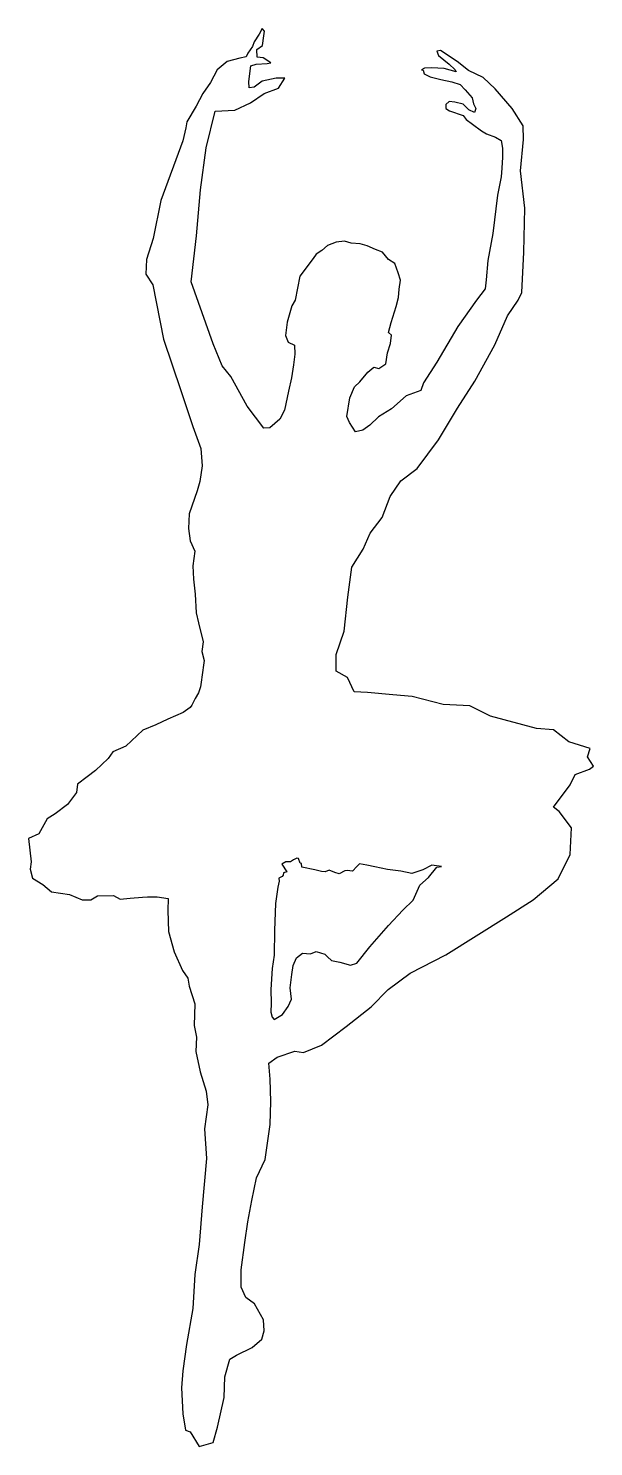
# Model space of a CAD drawing. Extents: x -0.28 to 0.6, y -0.02 to 2.18.
import ezdxf

# ---------------------------------------------------------------- set-up
doc = ezdxf.new("R2010")
doc.units = 0
doc.header["$MEASUREMENT"] = 0

msp = doc.modelspace()

# ---------------------------------------------------------------- linework, layer by layer
for points in [[(0.1653, 1.8215), (0.1443, 1.7941), (0.1372, 1.757), (0.1322, 1.7482), (0.1248, 1.7227), (0.1219, 1.7022), (0.1262, 1.692), (0.1363, 1.6872), (0.1369, 1.6734), (0.1345, 1.6567), (0.1316, 1.6362), (0.1269, 1.6159), (0.1208, 1.5863), (0.1131, 1.5722), (0.0979, 1.5591), (0.0884, 1.5586), (0.0627, 1.5926), (0.0374, 1.6386), (0.0239, 1.6551), (0.0097, 1.6894), (-0.0244, 1.7855), (-0.0163, 1.8566), (-0.01, 1.9279), (-0.0009, 1.9932), (0.0129, 2.0502), (0.0435, 2.0516), (0.068, 2.0633), (0.089, 2.0775), (0.1111, 2.0858), (0.1209, 2.1015), (0.1076, 2.1015), (0.086, 2.0969), (0.0733, 2.0873), (0.0655, 2.0865), (0.065, 2.0961), (0.0684, 2.1203), (0.0764, 2.123), (0.0937, 2.1243), (0.0996, 2.1254), (0.0873, 2.1329), (0.078, 2.1342), (0.0777, 2.1456), (0.0862, 2.152), (0.0883, 2.1669), (0.0893, 2.1744), (0.0861, 2.1786), (0.0811, 2.1698), (0.0736, 2.1576), (0.0707, 2.1504), (0.0636, 2.14), (0.0609, 2.1347), (0.051, 2.1323), (0.0313, 2.1274), (0.0162, 2.1143), (0.0058, 2.0949), (-0.0061, 2.0776), (-0.0165, 2.0581), (-0.0313, 2.0336), (-0.0327, 2.0243), (-0.0374, 2.004), (-0.0713, 1.9118), (-0.0834, 1.8527), (-0.0937, 1.8199), (-0.095, 1.7973), (-0.0841, 1.7806), (-0.0673, 1.6965), (-0.0405, 1.6166), (-0.0217, 1.5608), (-0.0094, 1.5267), (-0.0075, 1.4998), (-0.0109, 1.4756), (-0.0148, 1.4609), (-0.0274, 1.4256), (-0.0287, 1.4029), (-0.0257, 1.3835), (-0.0185, 1.3673), (-0.0216, 1.3449), (-0.0208, 1.3239), (-0.0183, 1.3007), (-0.0167, 1.272), (-0.0132, 1.2563), (-0.0059, 1.2267), (-0.008, 1.2118), (-0.0042, 1.198), (-0.0079, 1.1719), (-0.0084, 1.1681), (-0.01, 1.157), (-0.0132, 1.1479), (-0.0182, 1.1391), (-0.0235, 1.1284), (-0.0259, 1.125), (-0.0366, 1.117), (-0.0608, 1.1071), (-0.0792, 1.0982), (-0.0994, 1.0897), (-0.1257, 1.0649), (-0.146, 1.0563), (-0.1531, 1.0459), (-0.173, 1.0271), (-0.1858, 1.0175), (-0.2007, 1.0063), (-0.2025, 0.9932), (-0.2166, 0.9743), (-0.2357, 0.9599), (-0.2482, 0.9521), (-0.261, 0.9292), (-0.2772, 0.922), (-0.2729, 0.8853), (-0.2744, 0.8741), (-0.2707, 0.8602), (-0.2549, 0.8504), (-0.2413, 0.839), (-0.2133, 0.8351), (-0.1936, 0.8266), (-0.1803, 0.8266), (-0.1699, 0.8328), (-0.1451, 0.8331), (-0.1344, 0.8278), (-0.119, 0.8294), (-0.0998, 0.8305), (-0.0921, 0.8313), (-0.0769, 0.8311), (-0.0601, 0.8287), (-0.0608, 0.8098), (-0.0597, 0.7773), (-0.0508, 0.7457), (-0.0377, 0.7172), (-0.0295, 0.7051), (-0.0272, 0.6924), (-0.0186, 0.6651), (-0.0199, 0.6316), (-0.016, 0.6137), (-0.0173, 0.5911), (-0.0103, 0.5597), (-0.0012, 0.5299), (0.0016, 0.5086), (-0.0037, 0.4713), (-0.0007, 0.4253), (-0.0074, 0.3502), (-0.0118, 0.2919), (-0.0184, 0.2453), (-0.022, 0.1925), (-0.0317, 0.1369), (-0.0375, 0.0959), (-0.0393, 0.0695), (-0.0373, 0.0293), (-0.0333, 0.004), (-0.0261, 0.0011), (-0.0121, -0.0218), (0.0097, -0.0153), (0.0168, 0.0084), (0.0271, 0.0545), (0.0278, 0.0867), (0.0355, 0.1141), (0.0459, 0.1203), (0.0704, 0.132), (0.0855, 0.1451), (0.0892, 0.1579), (0.0879, 0.1752), (0.0742, 0.1999), (0.0603, 0.2095), (0.0531, 0.2257), (0.0531, 0.2523), (0.0591, 0.2952), (0.0635, 0.3269), (0.0701, 0.3602), (0.077, 0.3953), (0.0905, 0.4239), (0.0981, 0.4779), (0.0994, 0.5139), (0.0985, 0.5482), (0.0963, 0.5732), (0.109, 0.5824), (0.1369, 0.5918), (0.15, 0.5899), (0.1782, 0.6012), (0.2165, 0.63), (0.2551, 0.6607), (0.2817, 0.6874), (0.3158, 0.713), (0.3711, 0.7413), (0.4651, 0.8004), (0.5069, 0.8268), (0.5457, 0.8594), (0.5643, 0.8967), (0.5663, 0.9382), (0.547, 0.9637), (0.5385, 0.9706), (0.5643, 1.005), (0.5722, 1.021), (0.5943, 1.0293), (0.6007, 1.0341), (0.5914, 1.0487), (0.5951, 1.0615), (0.5623, 1.0718), (0.5382, 1.0904), (0.5118, 1.0922), (0.4404, 1.1118), (0.4083, 1.1277), (0.3668, 1.1298), (0.319, 1.1422), (0.2889, 1.1445), (0.2495, 1.1482), (0.2287, 1.1492), (0.2185, 1.1715), (0.2009, 1.1816), (0.2006, 1.2074), (0.2133, 1.2436), (0.2188, 1.2961), (0.2254, 1.3427), (0.2426, 1.3707), (0.2538, 1.3957), (0.2724, 1.4197), (0.2846, 1.4522), (0.3013, 1.4765), (0.3268, 1.4957), (0.3598, 1.5405), (0.3895, 1.5896), (0.4163, 1.6314), (0.4471, 1.6879), (0.4667, 1.7327), (0.4835, 1.757), (0.489, 1.7691), (0.4921, 1.8315), (0.494, 1.8996), (0.487, 1.9576), (0.4919, 2.0064), (0.4911, 2.0274), (0.474, 2.0545), (0.4478, 2.0848), (0.4293, 2.1026), (0.4061, 2.1135), (0.389, 2.1273), (0.3629, 2.1443), (0.357, 2.1432), (0.3595, 2.1364), (0.3764, 2.1233), (0.3851, 2.1149), (0.3872, 2.1111), (0.3683, 2.1164), (0.3488, 2.1174), (0.338, 2.1171), (0.3331, 2.1142), (0.3358, 2.1138), (0.3377, 2.1082), (0.3468, 2.1034), (0.3632, 2.0993), (0.3806, 2.0959), (0.3934, 2.0914), (0.4012, 2.0832), (0.412, 2.071), (0.4143, 2.0617), (0.4177, 2.0541), (0.4159, 2.0481), (0.4067, 2.0521), (0.3981, 2.0613), (0.3851, 2.064), (0.3763, 2.0653), (0.3712, 2.0606), (0.3712, 2.0544), (0.377, 2.0509), (0.3983, 2.0434), (0.4028, 2.0374), (0.4125, 2.0298), (0.4263, 2.0198), (0.4345, 2.0151), (0.4481, 2.0096), (0.4572, 2.0048), (0.4591, 1.9929), (0.4589, 1.9786), (0.4583, 1.9618), (0.4573, 1.9485), (0.4516, 1.9201), (0.4441, 1.8604), (0.4365, 1.8187), (0.434, 1.7886), (0.432, 1.7746), (0.4188, 1.7568), (0.3898, 1.7159), (0.357, 1.6607), (0.3364, 1.6287), (0.3321, 1.6168), (0.3094, 1.6084), (0.2869, 1.5884), (0.2664, 1.5761), (0.2529, 1.5628), (0.2421, 1.5554), (0.2309, 1.5525), (0.2214, 1.5672), (0.2173, 1.5767), (0.2223, 1.6055), (0.2291, 1.6224), (0.2374, 1.6302), (0.2502, 1.6453), (0.2594, 1.653), (0.2671, 1.651), (0.278, 1.6584), (0.2803, 1.675), (0.2851, 1.6895), (0.2869, 1.7027), (0.2822, 1.7069), (0.2861, 1.7224), (0.2941, 1.7472), (0.2978, 1.761), (0.2988, 1.7742), (0.3007, 1.7882), (0.297, 1.7995), (0.2918, 1.8136), (0.282, 1.8203), (0.2728, 1.8315), (0.2618, 1.8357), (0.2492, 1.841), (0.238, 1.8444), (0.2239, 1.8455), (0.2136, 1.8487), (0.2008, 1.8469), (0.1876, 1.8417), (0.1784, 1.834), (0.1696, 1.8281)], [(0.3643, 0.8784), (0.3494, 0.8805), (0.3355, 0.8731), (0.3182, 0.8673), (0.3011, 0.8709), (0.2805, 0.8738), (0.2611, 0.8777), (0.2486, 0.8806), (0.2371, 0.8823), (0.233, 0.8781), (0.2261, 0.8709), (0.2181, 0.872), (0.2145, 0.8714), (0.2056, 0.8668), (0.1989, 0.8689), (0.19, 0.8725), (0.1838, 0.8698), (0.178, 0.8707), (0.1678, 0.8733), (0.1473, 0.8773), (0.147, 0.8832), (0.1447, 0.8835), (0.1422, 0.8909), (0.1399, 0.8912), (0.1348, 0.8884), (0.1297, 0.8856), (0.1227, 0.8855), (0.1163, 0.8817), (0.124, 0.8701), (0.1191, 0.8684), (0.1186, 0.865), (0.1171, 0.8628), (0.112, 0.86), (0.1125, 0.8553), (0.1101, 0.8462), (0.1066, 0.821), (0.1053, 0.779), (0.1046, 0.7405), (0.1017, 0.7198), (0.0995, 0.6873), (0.1, 0.6662), (0.0992, 0.6522), (0.1017, 0.6448), (0.1047, 0.6409), (0.1175, 0.6485), (0.1263, 0.6613), (0.1314, 0.6723), (0.1292, 0.6902), (0.1321, 0.7108), (0.134, 0.7246), (0.1393, 0.7368), (0.1484, 0.7437), (0.1612, 0.743), (0.1699, 0.7465), (0.1834, 0.7423), (0.1875, 0.7382), (0.1938, 0.7326), (0.2063, 0.7297), (0.2232, 0.725), (0.233, 0.7283), (0.253, 0.7535), (0.2823, 0.7869), (0.3044, 0.8107), (0.3206, 0.826), (0.3309, 0.8492), (0.3443, 0.8613), (0.3571, 0.8771)]]:
    msp.add_lwpolyline(points, close=True)

doc.saveas('drawing.dxf')
